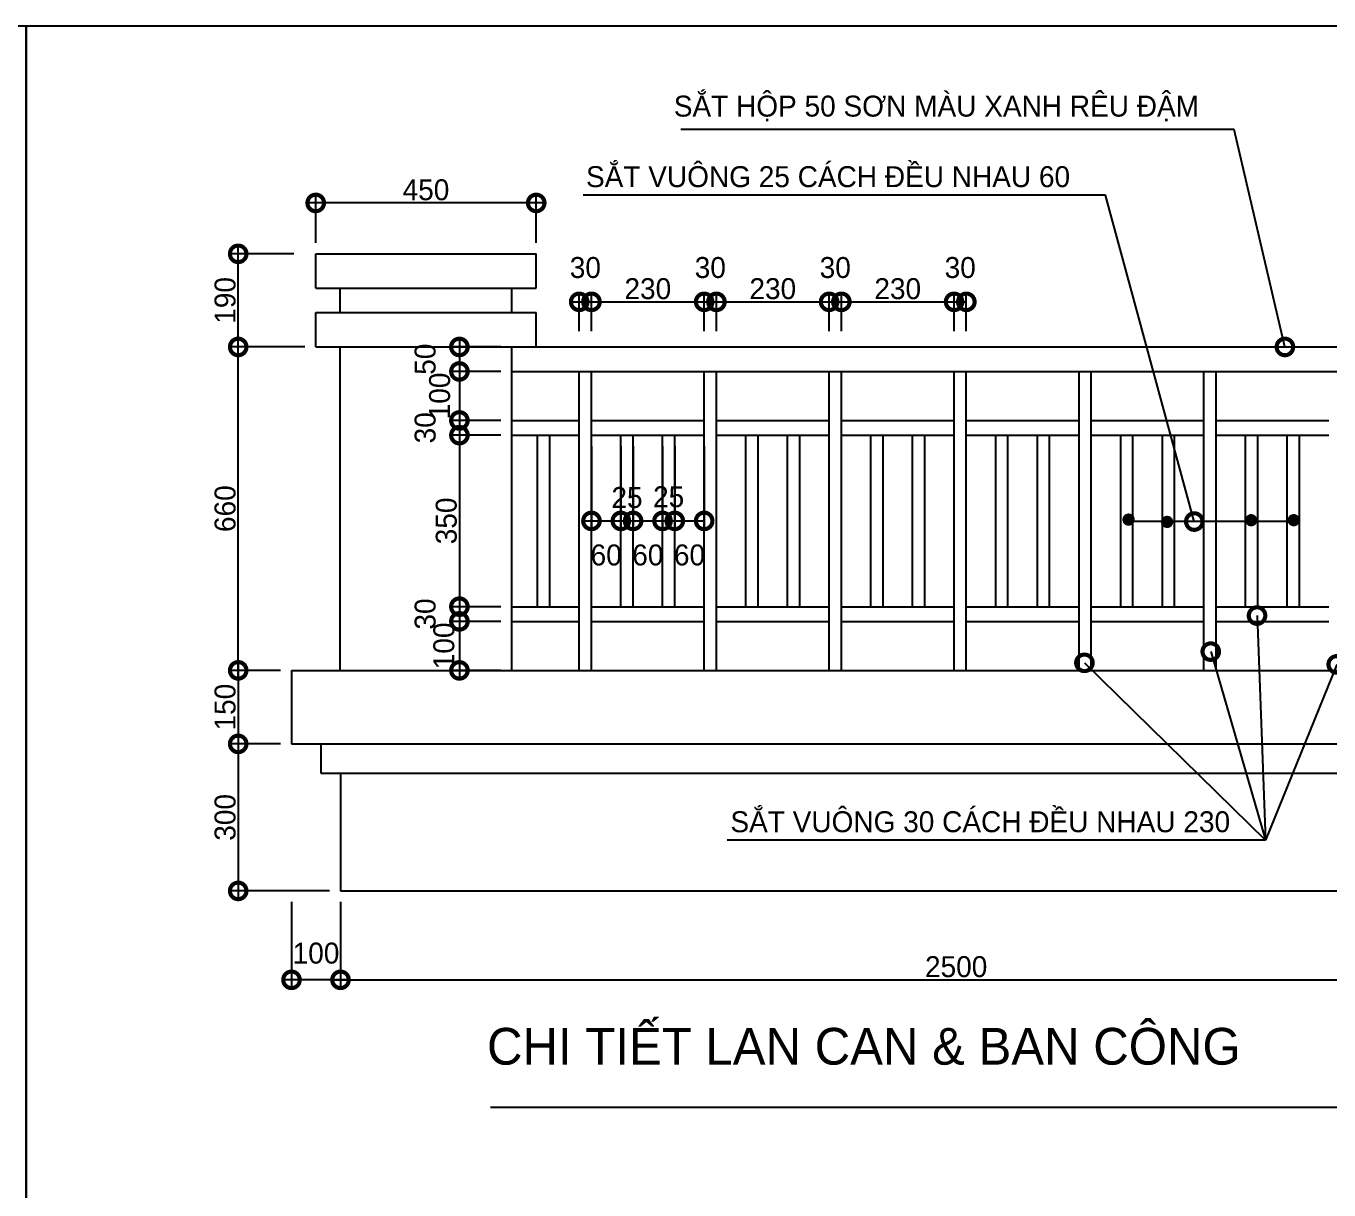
# Model space of a CAD drawing. Extents: x 24136 to 48743, y 31734 to 54932.
# Drawn here: x 40541 to 45859, y 50182 to 54932 of the extents above; entities that cross this region are included whole.
import ezdxf

# ---------------------------------------------------------------- set-up
doc = ezdxf.new("R2010")
doc.units = 0
doc.header["$LTSCALE"] = 600
doc.header["$MEASUREMENT"] = 0
doc.header["$PDMODE"] = 66
doc.layers.get('0').update_dxf_attribs({"linetype": 'CONTINUOUS'})
doc.layers.get('Defpoints').update_dxf_attribs({"linetype": 'CONTINUOUS'})
doc.layers.add('1', color=54, linetype='CONTINUOUS')
doc.styles.add('1', font='VHAVAN.ttf')
doc.styles.add('3', font='VHAVAN.ttf')
doc.dimstyles.new('x-2', dxfattribs={"dimscale": 0.45, "dimtxt": 190, "dimasz": 300, "dimexe": 90, "dimexo": 100, "dimgap": 20, "dimtad": 1, "dimdec": 0, "dimlfac": 0.5, "dimzin": 3, "dimdsep": 46, "dimtxsty": '1', "dimblk1": 'DOTSMALL', "dimblk2": 'DOTSMALL', "dimsah": 1, "dimcen": 1, "dimdle": 90, "dimclrd": 114, "dimclre": 114, "dimclrt": 113, "dimadec": 0, "dimazin": 0, "dimtfac": 0.004167, "dimtdec": 0, "dimtmove": 2, "dimatfit": 3, "dimldrblk": 'DOTSMALL', "dimfxl": 0, "dimtolj": 1, "dimtzin": 0, "dimarcsym": 0})

# ---------------------------------------------------------------- blocks, each defined once
blk = doc.blocks.new('_DotSmall')
at = {"layer": '1', "color": 0, "const_width": 0.5}
blk.add_lwpolyline([(-0.0625, 0, 1), (0.0625, 0, 1)], format="xyb", close=True, dxfattribs=at)
blk = doc.blocks.new('*D140')
at = {"color": 114, "linetype": 'ByBlock'}
for p, q in [((41824.2, 51357.8), (41824.2, 50999.3)), ((46849.8, 51357.8), (46849.8, 50999.3)), ((41783.7, 51039.8), (46890.3, 51039.8))]:
    blk.add_line(p, q, dxfattribs=at)
at = {"layer": 'Defpoints', "color": 0, "linetype": 'ByBlock'}
for p in [(41824.2, 51402.8), (46849.8, 51402.8), (46849.8, 51039.8)]:
    blk.add_point(p, dxfattribs=at)
at = {"color": 114, "linetype": 'ByBlock', "xscale": 135, "yscale": 135, "zscale": 135, "rotation": 180}
blk.add_blockref('_DotSmall', (41824.2, 51039.8), dxfattribs=at)
at = {"color": 114, "linetype": 'ByBlock', "xscale": 135, "yscale": 135, "zscale": 135}
blk.add_blockref('_DotSmall', (46849.8, 51039.8), dxfattribs=at)
at = {"color": 113, "linetype": 'ByBlock', "insert": (44337, 51093), "char_height": 85.5, "attachment_point": 5, "style": '1'}
blk.add_mtext('\\A1;2500', dxfattribs=at)
blk = doc.blocks.new('*D148')
at = {"color": 114, "linetype": 'ByBlock'}
for p, q in [((41624.2, 51357.8), (41624.2, 50999.3)), ((41824.2, 51357.8), (41824.2, 50999.3)), ((41864.7, 51039.8), (41583.7, 51039.8))]:
    blk.add_line(p, q, dxfattribs=at)
at = {"layer": 'Defpoints', "color": 0, "linetype": 'ByBlock'}
for p in [(41624.2, 51402.8), (41824.2, 51402.8), (41624.2, 51039.8)]:
    blk.add_point(p, dxfattribs=at)
at = {"color": 114, "linetype": 'ByBlock', "xscale": 135, "yscale": 135, "zscale": 135, "rotation": 180}
blk.add_blockref('_DotSmall', (41624.2, 51039.8), dxfattribs=at)
at = {"color": 114, "linetype": 'ByBlock', "xscale": 135, "yscale": 135, "zscale": 135}
blk.add_blockref('_DotSmall', (41824.2, 51039.8), dxfattribs=at)
at = {"color": 113, "linetype": 'ByBlock', "insert": (41724.2, 51148.3), "char_height": 85.5, "attachment_point": 5, "style": '1'}
blk.add_mtext('\\A1;100', dxfattribs=at)
blk = doc.blocks.new('*D152')
at = {"color": 114, "linetype": 'ByBlock'}
for p, q in [((42309.5, 53663.3), (42309.5, 53522.8)), ((42478, 53622.8), (42269, 53622.8)), ((42478, 53522.8), (42269, 53522.8))]:
    blk.add_line(p, q, dxfattribs=at)
at = {"layer": 'Defpoints', "color": 0, "linetype": 'ByBlock'}
for p in [(42523, 53622.8), (42309.5, 53522.8), (42523, 53522.8)]:
    blk.add_point(p, dxfattribs=at)
at = {"color": 114, "linetype": 'ByBlock', "xscale": 135, "yscale": 135, "zscale": 135}
for p, rotation in [((42309.5, 53622.8), 90), ((42309.5, 53522.8), 270)]:
    blk.add_blockref('_DotSmall', p, dxfattribs=dict(at, rotation=rotation))
at = {"color": 113, "linetype": 'ByBlock', "insert": (42170, 53572.8), "char_height": 85.5, "attachment_point": 5, "rotation": 90, "style": '1'}
blk.add_mtext('\\A1;50', dxfattribs=at)
blk = doc.blocks.new('*D153')
at = {"color": 114, "linetype": 'ByBlock'}
for p, q in [((42309.5, 53563.3), (42309.5, 53282.3)), ((42478, 53322.8), (42269, 53322.8))]:
    blk.add_line(p, q, dxfattribs=at)
at = {"layer": 'Defpoints', "color": 0, "linetype": 'ByBlock'}
for p in [(42523, 53522.8), (42309.5, 53322.8), (42523, 53322.8)]:
    blk.add_point(p, dxfattribs=at)
at = {"color": 114, "linetype": 'ByBlock', "xscale": 135, "yscale": 135, "zscale": 135}
for p, rotation in [((42309.5, 53522.8), 90), ((42309.5, 53322.8), 270)]:
    blk.add_blockref('_DotSmall', p, dxfattribs=dict(at, rotation=rotation))
at = {"color": 113, "linetype": 'ByBlock', "insert": (42229.1, 53422.8), "char_height": 85.5, "attachment_point": 5, "rotation": 90, "style": '1'}
blk.add_mtext('\\A1;100', dxfattribs=at)
blk = doc.blocks.new('*D154')
at = {"color": 114, "linetype": 'ByBlock'}
for p, q in [((42309.5, 53363.3), (42309.5, 53262.8)), ((42478, 53262.8), (42269, 53262.8))]:
    blk.add_line(p, q, dxfattribs=at)
at = {"layer": 'Defpoints', "color": 0, "linetype": 'ByBlock'}
for p in [(42523, 53322.8), (42309.5, 53262.8), (42523, 53262.8)]:
    blk.add_point(p, dxfattribs=at)
at = {"color": 114, "linetype": 'ByBlock', "xscale": 135, "yscale": 135, "zscale": 135}
for p, rotation in [((42309.5, 53322.8), 90), ((42309.5, 53262.8), 270)]:
    blk.add_blockref('_DotSmall', p, dxfattribs=dict(at, rotation=rotation))
at = {"color": 113, "linetype": 'ByBlock', "insert": (42170, 53292.8), "char_height": 85.5, "attachment_point": 5, "rotation": 90, "style": '1'}
blk.add_mtext('\\A1;30', dxfattribs=at)
blk = doc.blocks.new('*D155')
at = {"color": 114, "linetype": 'ByBlock'}
for p, q in [((42309.5, 53303.3), (42309.5, 52522.3)), ((42478, 52562.8), (42269, 52562.8))]:
    blk.add_line(p, q, dxfattribs=at)
at = {"layer": 'Defpoints', "color": 0, "linetype": 'ByBlock'}
for p in [(42523, 53262.8), (42309.5, 52562.8), (42523, 52562.8)]:
    blk.add_point(p, dxfattribs=at)
at = {"color": 114, "linetype": 'ByBlock', "xscale": 135, "yscale": 135, "zscale": 135}
for p, rotation in [((42309.5, 53262.8), 90), ((42309.5, 52562.8), 270)]:
    blk.add_blockref('_DotSmall', p, dxfattribs=dict(at, rotation=rotation))
at = {"color": 113, "linetype": 'ByBlock', "insert": (42256.3, 52912.8), "char_height": 85.5, "attachment_point": 5, "rotation": 90, "style": '1'}
blk.add_mtext('\\A1;350', dxfattribs=at)
blk = doc.blocks.new('*D156')
at = {"color": 114, "linetype": 'ByBlock'}
for p, q in [((42309.5, 52603.3), (42309.5, 52502.8)), ((42478, 52502.8), (42269, 52502.8))]:
    blk.add_line(p, q, dxfattribs=at)
at = {"layer": 'Defpoints', "color": 0, "linetype": 'ByBlock'}
for p in [(42523, 52562.8), (42309.5, 52502.8), (42523, 52502.8)]:
    blk.add_point(p, dxfattribs=at)
at = {"color": 114, "linetype": 'ByBlock', "xscale": 135, "yscale": 135, "zscale": 135}
for p, rotation in [((42309.5, 52562.8), 90), ((42309.5, 52502.8), 270)]:
    blk.add_blockref('_DotSmall', p, dxfattribs=dict(at, rotation=rotation))
at = {"color": 113, "linetype": 'ByBlock', "insert": (42170, 52532.8), "char_height": 85.5, "attachment_point": 5, "rotation": 90, "style": '1'}
blk.add_mtext('\\A1;30', dxfattribs=at)
blk = doc.blocks.new('*D157')
at = {"color": 114, "linetype": 'ByBlock'}
for p, q in [((42309.5, 52543.3), (42309.5, 52262.3)), ((42478, 52302.8), (42269, 52302.8))]:
    blk.add_line(p, q, dxfattribs=at)
at = {"layer": 'Defpoints', "color": 0, "linetype": 'ByBlock'}
for p in [(42523, 52502.8), (42309.5, 52302.8), (42523, 52302.8)]:
    blk.add_point(p, dxfattribs=at)
at = {"color": 114, "linetype": 'ByBlock', "xscale": 135, "yscale": 135, "zscale": 135}
for p, rotation in [((42309.5, 52502.8), 90), ((42309.5, 52302.8), 270)]:
    blk.add_blockref('_DotSmall', p, dxfattribs=dict(at, rotation=rotation))
at = {"color": 113, "linetype": 'ByBlock', "insert": (42246.4, 52402.8), "char_height": 85.5, "attachment_point": 5, "rotation": 90, "style": '1'}
blk.add_mtext('\\A1;100', dxfattribs=at)
blk = doc.blocks.new('*D158')
at = {"color": 114, "linetype": 'ByBlock'}
for p, q in [((42798.5, 53687), (42798.5, 53847.4)), ((42848.5, 53687), (42848.5, 53847.4)), ((42758, 53806.9), (42848.5, 53806.9))]:
    blk.add_line(p, q, dxfattribs=at)
at = {"layer": 'Defpoints', "color": 0, "linetype": 'ByBlock'}
for p in [(42848.5, 53806.9), (42798.5, 53642), (42848.5, 53642)]:
    blk.add_point(p, dxfattribs=at)
at = {"color": 114, "linetype": 'ByBlock', "xscale": 135, "yscale": 135, "zscale": 135, "rotation": 180}
blk.add_blockref('_DotSmall', (42798.5, 53806.9), dxfattribs=at)
at = {"color": 114, "linetype": 'ByBlock', "xscale": 135, "yscale": 135, "zscale": 135}
blk.add_blockref('_DotSmall', (42848.5, 53806.9), dxfattribs=at)
at = {"color": 113, "linetype": 'ByBlock', "insert": (42823.5, 53946.4), "char_height": 85.5, "attachment_point": 5, "style": '1'}
blk.add_mtext('\\A1;30', dxfattribs=at)
blk = doc.blocks.new('*D159')
at = {"color": 114, "linetype": 'ByBlock'}
for p, q in [((43308.5, 53687), (43308.5, 53847.4)), ((42808, 53806.9), (43349, 53806.9))]:
    blk.add_line(p, q, dxfattribs=at)
at = {"layer": 'Defpoints', "color": 0, "linetype": 'ByBlock'}
for p in [(43308.5, 53806.9), (42848.5, 53642), (43308.5, 53642)]:
    blk.add_point(p, dxfattribs=at)
at = {"color": 114, "linetype": 'ByBlock', "xscale": 135, "yscale": 135, "zscale": 135, "rotation": 180}
blk.add_blockref('_DotSmall', (42848.5, 53806.9), dxfattribs=at)
at = {"color": 114, "linetype": 'ByBlock', "xscale": 135, "yscale": 135, "zscale": 135}
blk.add_blockref('_DotSmall', (43308.5, 53806.9), dxfattribs=at)
at = {"color": 113, "linetype": 'ByBlock', "insert": (43078.5, 53860.1), "char_height": 85.5, "attachment_point": 5, "style": '1'}
blk.add_mtext('\\A1;230', dxfattribs=at)
blk = doc.blocks.new('*D160')
at = {"color": 114, "linetype": 'ByBlock'}
for p, q in [((43818.5, 53687), (43818.5, 53847.4)), ((43318, 53806.9), (43859, 53806.9))]:
    blk.add_line(p, q, dxfattribs=at)
at = {"layer": 'Defpoints', "color": 0, "linetype": 'ByBlock'}
for p in [(43818.5, 53806.9), (43358.5, 53642), (43818.5, 53642)]:
    blk.add_point(p, dxfattribs=at)
at = {"color": 114, "linetype": 'ByBlock', "xscale": 135, "yscale": 135, "zscale": 135, "rotation": 180}
blk.add_blockref('_DotSmall', (43358.5, 53806.9), dxfattribs=at)
at = {"color": 114, "linetype": 'ByBlock', "xscale": 135, "yscale": 135, "zscale": 135}
blk.add_blockref('_DotSmall', (43818.5, 53806.9), dxfattribs=at)
at = {"color": 113, "linetype": 'ByBlock', "insert": (43588.5, 53860.1), "char_height": 85.5, "attachment_point": 5, "style": '1'}
blk.add_mtext('\\A1;230', dxfattribs=at)
blk = doc.blocks.new('*D161')
at = {"color": 114, "linetype": 'ByBlock'}
for p, q in [((44328.5, 53687), (44328.5, 53847.4)), ((43828, 53806.9), (44369, 53806.9))]:
    blk.add_line(p, q, dxfattribs=at)
at = {"layer": 'Defpoints', "color": 0, "linetype": 'ByBlock'}
for p in [(44328.5, 53806.9), (43868.5, 53642), (44328.5, 53642)]:
    blk.add_point(p, dxfattribs=at)
at = {"color": 114, "linetype": 'ByBlock', "xscale": 135, "yscale": 135, "zscale": 135, "rotation": 180}
blk.add_blockref('_DotSmall', (43868.5, 53806.9), dxfattribs=at)
at = {"color": 114, "linetype": 'ByBlock', "xscale": 135, "yscale": 135, "zscale": 135}
blk.add_blockref('_DotSmall', (44328.5, 53806.9), dxfattribs=at)
at = {"color": 113, "linetype": 'ByBlock', "insert": (44098.5, 53860.1), "char_height": 85.5, "attachment_point": 5, "style": '1'}
blk.add_mtext('\\A1;230', dxfattribs=at)
blk = doc.blocks.new('*D162')
at = {"color": 114, "linetype": 'ByBlock'}
for p, q in [((42848.5, 53217.8), (42848.5, 52872.3)), ((42968.5, 53217.8), (42968.5, 52872.3)), ((42808, 52912.8), (42968.5, 52912.8))]:
    blk.add_line(p, q, dxfattribs=at)
at = {"layer": 'Defpoints', "color": 0, "linetype": 'ByBlock'}
for p in [(42848.5, 53262.8), (42968.5, 53262.8), (42968.5, 52912.8)]:
    blk.add_point(p, dxfattribs=at)
at = {"color": 114, "linetype": 'ByBlock', "xscale": 135, "yscale": 135, "zscale": 135, "rotation": 180}
blk.add_blockref('_DotSmall', (42848.5, 52912.8), dxfattribs=at)
at = {"color": 114, "linetype": 'ByBlock', "xscale": 135, "yscale": 135, "zscale": 135}
blk.add_blockref('_DotSmall', (42968.5, 52912.8), dxfattribs=at)
at = {"color": 113, "linetype": 'ByBlock', "insert": (42908.5, 52773.3), "char_height": 85.5, "attachment_point": 5, "style": '1'}
blk.add_mtext('\\A1;60', dxfattribs=at)
blk = doc.blocks.new('*D163')
at = {"color": 114, "linetype": 'ByBlock'}
for p, q in [((43018.5, 53217.8), (43018.5, 52872.3)), ((42928, 52912.8), (43059, 52912.8))]:
    blk.add_line(p, q, dxfattribs=at)
at = {"layer": 'Defpoints', "color": 0, "linetype": 'ByBlock'}
for p in [(42968.5, 53262.8), (43018.5, 53262.8), (43018.5, 52912.8)]:
    blk.add_point(p, dxfattribs=at)
at = {"color": 114, "linetype": 'ByBlock', "xscale": 135, "yscale": 135, "zscale": 135, "rotation": 180}
blk.add_blockref('_DotSmall', (42968.5, 52912.8), dxfattribs=at)
at = {"color": 114, "linetype": 'ByBlock', "xscale": 135, "yscale": 135, "zscale": 135}
blk.add_blockref('_DotSmall', (43018.5, 52912.8), dxfattribs=at)
at = {"color": 113, "linetype": 'ByBlock', "insert": (42993.5, 53007.6), "char_height": 85.5, "attachment_point": 5, "style": '1'}
blk.add_mtext('\\A1;25', dxfattribs=at)
blk = doc.blocks.new('*D164')
at = {"color": 114, "linetype": 'ByBlock'}
for p, q in [((43138.5, 53217.8), (43138.5, 52872.3)), ((42978, 52912.8), (43138.5, 52912.8))]:
    blk.add_line(p, q, dxfattribs=at)
at = {"layer": 'Defpoints', "color": 0, "linetype": 'ByBlock'}
for p in [(43018.5, 53262.8), (43138.5, 53262.8), (43138.5, 52912.8)]:
    blk.add_point(p, dxfattribs=at)
at = {"color": 114, "linetype": 'ByBlock', "xscale": 135, "yscale": 135, "zscale": 135, "rotation": 180}
blk.add_blockref('_DotSmall', (43018.5, 52912.8), dxfattribs=at)
at = {"color": 114, "linetype": 'ByBlock', "xscale": 135, "yscale": 135, "zscale": 135}
blk.add_blockref('_DotSmall', (43138.5, 52912.8), dxfattribs=at)
at = {"color": 113, "linetype": 'ByBlock', "insert": (43078.5, 52773.3), "char_height": 85.5, "attachment_point": 5, "style": '1'}
blk.add_mtext('\\A1;60', dxfattribs=at)
blk = doc.blocks.new('*D165')
at = {"color": 114, "linetype": 'ByBlock'}
for p, q in [((43188.5, 53217.8), (43188.5, 52872.3)), ((43098, 52912.8), (43229, 52912.8))]:
    blk.add_line(p, q, dxfattribs=at)
at = {"layer": 'Defpoints', "color": 0, "linetype": 'ByBlock'}
for p in [(43138.5, 53262.8), (43188.5, 53262.8), (43188.5, 52912.8)]:
    blk.add_point(p, dxfattribs=at)
at = {"color": 114, "linetype": 'ByBlock', "xscale": 135, "yscale": 135, "zscale": 135, "rotation": 180}
blk.add_blockref('_DotSmall', (43138.5, 52912.8), dxfattribs=at)
at = {"color": 114, "linetype": 'ByBlock', "xscale": 135, "yscale": 135, "zscale": 135}
blk.add_blockref('_DotSmall', (43188.5, 52912.8), dxfattribs=at)
at = {"color": 113, "linetype": 'ByBlock', "insert": (43163.5, 53010.9), "char_height": 85.5, "attachment_point": 5, "style": '1'}
blk.add_mtext('\\A1;25', dxfattribs=at)
blk = doc.blocks.new('*D166')
at = {"color": 114, "linetype": 'ByBlock'}
for p, q in [((43308.5, 53217.8), (43308.5, 52872.3)), ((43148, 52912.8), (43308.5, 52912.8))]:
    blk.add_line(p, q, dxfattribs=at)
at = {"layer": 'Defpoints', "color": 0, "linetype": 'ByBlock'}
for p in [(43188.5, 53262.8), (43308.5, 53262.8), (43308.5, 52912.8)]:
    blk.add_point(p, dxfattribs=at)
at = {"color": 114, "linetype": 'ByBlock', "xscale": 135, "yscale": 135, "zscale": 135, "rotation": 180}
blk.add_blockref('_DotSmall', (43188.5, 52912.8), dxfattribs=at)
at = {"color": 114, "linetype": 'ByBlock', "xscale": 135, "yscale": 135, "zscale": 135}
blk.add_blockref('_DotSmall', (43308.5, 52912.8), dxfattribs=at)
at = {"color": 113, "linetype": 'ByBlock', "insert": (43248.5, 52773.3), "char_height": 85.5, "attachment_point": 5, "style": '1'}
blk.add_mtext('\\A1;60', dxfattribs=at)
blk = doc.blocks.new('*D167')
at = {"color": 114, "linetype": 'ByBlock'}
for p, q in [((43308.5, 53687), (43308.5, 53847.4)), ((43358.5, 53687), (43358.5, 53847.4)), ((43268, 53806.9), (43358.5, 53806.9))]:
    blk.add_line(p, q, dxfattribs=at)
at = {"layer": 'Defpoints', "color": 0, "linetype": 'ByBlock'}
for p in [(43358.5, 53806.9), (43308.5, 53642), (43358.5, 53642)]:
    blk.add_point(p, dxfattribs=at)
at = {"color": 114, "linetype": 'ByBlock', "xscale": 135, "yscale": 135, "zscale": 135, "rotation": 180}
blk.add_blockref('_DotSmall', (43308.5, 53806.9), dxfattribs=at)
at = {"color": 114, "linetype": 'ByBlock', "xscale": 135, "yscale": 135, "zscale": 135}
blk.add_blockref('_DotSmall', (43358.5, 53806.9), dxfattribs=at)
at = {"color": 113, "linetype": 'ByBlock', "insert": (43333.5, 53946.4), "char_height": 85.5, "attachment_point": 5, "style": '1'}
blk.add_mtext('\\A1;30', dxfattribs=at)
blk = doc.blocks.new('*D168')
at = {"color": 114, "linetype": 'ByBlock'}
for p, q in [((43818.5, 53687), (43818.5, 53847.4)), ((43868.5, 53687), (43868.5, 53847.4)), ((43778, 53806.9), (43868.5, 53806.9))]:
    blk.add_line(p, q, dxfattribs=at)
at = {"layer": 'Defpoints', "color": 0, "linetype": 'ByBlock'}
for p in [(43868.5, 53806.9), (43818.5, 53642), (43868.5, 53642)]:
    blk.add_point(p, dxfattribs=at)
at = {"color": 114, "linetype": 'ByBlock', "xscale": 135, "yscale": 135, "zscale": 135, "rotation": 180}
blk.add_blockref('_DotSmall', (43818.5, 53806.9), dxfattribs=at)
at = {"color": 114, "linetype": 'ByBlock', "xscale": 135, "yscale": 135, "zscale": 135}
blk.add_blockref('_DotSmall', (43868.5, 53806.9), dxfattribs=at)
at = {"color": 113, "linetype": 'ByBlock', "insert": (43843.5, 53946.4), "char_height": 85.5, "attachment_point": 5, "style": '1'}
blk.add_mtext('\\A1;30', dxfattribs=at)
blk = doc.blocks.new('*D169')
at = {"color": 114, "linetype": 'ByBlock'}
for p, q in [((44328.5, 53687), (44328.5, 53847.4)), ((44378.5, 53687), (44378.5, 53847.4)), ((44288, 53806.9), (44378.5, 53806.9))]:
    blk.add_line(p, q, dxfattribs=at)
at = {"layer": 'Defpoints', "color": 0, "linetype": 'ByBlock'}
for p in [(44378.5, 53806.9), (44328.5, 53642), (44378.5, 53642)]:
    blk.add_point(p, dxfattribs=at)
at = {"color": 114, "linetype": 'ByBlock', "xscale": 135, "yscale": 135, "zscale": 135, "rotation": 180}
blk.add_blockref('_DotSmall', (44328.5, 53806.9), dxfattribs=at)
at = {"color": 114, "linetype": 'ByBlock', "xscale": 135, "yscale": 135, "zscale": 135}
blk.add_blockref('_DotSmall', (44378.5, 53806.9), dxfattribs=at)
at = {"color": 113, "linetype": 'ByBlock', "insert": (44353.5, 53946.4), "char_height": 85.5, "attachment_point": 5, "style": '1'}
blk.add_mtext('\\A1;30', dxfattribs=at)
blk = doc.blocks.new('*D170')
at = {"color": 114, "linetype": 'ByBlock'}
for p, q in [((41406.6, 52262.3), (41406.6, 53663.3)), ((41678, 53622.8), (41366.1, 53622.8)), ((41579.2, 52302.8), (41366.1, 52302.8))]:
    blk.add_line(p, q, dxfattribs=at)
at = {"layer": 'Defpoints', "color": 0, "linetype": 'ByBlock'}
for p in [(41406.6, 53622.8), (41723, 53622.8), (41624.2, 52302.8)]:
    blk.add_point(p, dxfattribs=at)
at = {"color": 114, "linetype": 'ByBlock', "xscale": 135, "yscale": 135, "zscale": 135}
for p, rotation in [((41406.6, 53622.8), 90), ((41406.6, 52302.8), 270)]:
    blk.add_blockref('_DotSmall', p, dxfattribs=dict(at, rotation=rotation))
at = {"color": 113, "linetype": 'ByBlock', "insert": (41353.4, 52962.8), "char_height": 85.5, "attachment_point": 5, "rotation": 90, "style": '1'}
blk.add_mtext('\\A1;660', dxfattribs=at)
blk = doc.blocks.new('*D171')
at = {"color": 114, "linetype": 'ByBlock'}
for p, q in [((41406.6, 53582.3), (41406.6, 54043.3)), ((41633, 54002.8), (41366.1, 54002.8)), ((41633, 53622.8), (41366.1, 53622.8))]:
    blk.add_line(p, q, dxfattribs=at)
at = {"layer": 'Defpoints', "color": 0, "linetype": 'ByBlock'}
for p in [(41406.6, 54002.8), (41678, 54002.8), (41678, 53622.8)]:
    blk.add_point(p, dxfattribs=at)
at = {"color": 114, "linetype": 'ByBlock', "xscale": 135, "yscale": 135, "zscale": 135}
for p, rotation in [((41406.6, 54002.8), 90), ((41406.6, 53622.8), 270)]:
    blk.add_blockref('_DotSmall', p, dxfattribs=dict(at, rotation=rotation))
at = {"color": 113, "linetype": 'ByBlock', "insert": (41353.4, 53812.8), "char_height": 85.5, "attachment_point": 5, "rotation": 90, "style": '1'}
blk.add_mtext('\\A1;190', dxfattribs=at)
blk = doc.blocks.new('*D172')
at = {"color": 114, "linetype": 'ByBlock'}
for p, q in [((41406.6, 52343.3), (41406.6, 51962.3)), ((41579.2, 52302.8), (41366.1, 52302.8)), ((41579.2, 52002.8), (41366.1, 52002.8))]:
    blk.add_line(p, q, dxfattribs=at)
at = {"layer": 'Defpoints', "color": 0, "linetype": 'ByBlock'}
for p in [(41624.2, 52302.8), (41406.6, 52002.8), (41624.2, 52002.8)]:
    blk.add_point(p, dxfattribs=at)
at = {"color": 114, "linetype": 'ByBlock', "xscale": 135, "yscale": 135, "zscale": 135}
for p, rotation in [((41406.6, 52302.8), 90), ((41406.6, 52002.8), 270)]:
    blk.add_blockref('_DotSmall', p, dxfattribs=dict(at, rotation=rotation))
at = {"color": 113, "linetype": 'ByBlock', "insert": (41353.4, 52152.8), "char_height": 85.5, "attachment_point": 5, "rotation": 90, "style": '1'}
blk.add_mtext('\\A1;150', dxfattribs=at)
blk = doc.blocks.new('*D173')
at = {"color": 114, "linetype": 'ByBlock'}
for p, q in [((41406.6, 52043.3), (41406.6, 51362.3)), ((41579.2, 52002.8), (41366.1, 52002.8)), ((41779.2, 51402.8), (41366.1, 51402.8))]:
    blk.add_line(p, q, dxfattribs=at)
at = {"layer": 'Defpoints', "color": 0, "linetype": 'ByBlock'}
for p in [(41624.2, 52002.8), (41406.6, 51402.8), (41824.2, 51402.8)]:
    blk.add_point(p, dxfattribs=at)
at = {"color": 114, "linetype": 'ByBlock', "xscale": 135, "yscale": 135, "zscale": 135}
for p, rotation in [((41406.6, 52002.8), 90), ((41406.6, 51402.8), 270)]:
    blk.add_blockref('_DotSmall', p, dxfattribs=dict(at, rotation=rotation))
at = {"color": 113, "linetype": 'ByBlock', "insert": (41353.4, 51702.8), "char_height": 85.5, "attachment_point": 5, "rotation": 90, "style": '1'}
blk.add_mtext('\\A1;300', dxfattribs=at)
blk = doc.blocks.new('*D174')
at = {"color": 114, "linetype": 'ByBlock'}
for p, q in [((41723, 54047.8), (41723, 54251.1)), ((42623, 54047.8), (42623, 54251.1)), ((42663.5, 54210.6), (41682.5, 54210.6))]:
    blk.add_line(p, q, dxfattribs=at)
at = {"layer": 'Defpoints', "color": 0, "linetype": 'ByBlock'}
for p in [(41723, 54210.6), (41723, 54002.8), (42623, 54002.8)]:
    blk.add_point(p, dxfattribs=at)
at = {"color": 114, "linetype": 'ByBlock', "xscale": 135, "yscale": 135, "zscale": 135, "rotation": 180}
blk.add_blockref('_DotSmall', (41723, 54210.6), dxfattribs=at)
at = {"color": 114, "linetype": 'ByBlock', "xscale": 135, "yscale": 135, "zscale": 135}
blk.add_blockref('_DotSmall', (42623, 54210.6), dxfattribs=at)
at = {"color": 113, "linetype": 'ByBlock', "insert": (42173, 54263.8), "char_height": 85.5, "attachment_point": 5, "style": '1'}
blk.add_mtext('\\A1;450', dxfattribs=at)

msp = doc.modelspace()

# ---------------------------------------------------------------- linework, layer by layer
at = {"color": 9}
msp.add_line((45721, 52910.1), (45037.8, 52910.1), dxfattribs=at)
at = {"color": 2}
msp.add_line((42436.7, 50520.1), (45993.2, 50520.1), dxfattribs=at)
for points in [[(32338.5, 54932.5), (32338.5, 43333.4), (40540.7, 43333.4), (40540.7, 54932.5)], [(40540.7, 54932.5), (40540.7, 43333.4), (48742.9, 43333.4), (48742.9, 54932.5)]]:
    msp.add_lwpolyline(points, close=True)
at = {"const_width": 24.8}
for points in [[(45028, 52918.1, 1), (45053.3, 52918.1, 1)], [(45185.5, 52908.7, 1), (45210.7, 52908.7, 1)], [(45528.5, 52915.7, 1), (45553.7, 52915.7, 1)], [(45702.3, 52915.7, 1), (45727.6, 52915.7, 1)]]:
    msp.add_lwpolyline(points, format="xyb", close=True, dxfattribs=at)
at = {"layer": '1', "color": 9}
for p, q in [((41723, 54002.8), (42623, 54002.8)), ((41723, 53862.8), (41723, 54002.8)), ((42623, 53862.8), (42623, 54002.8)), ((41823, 53762.8), (41823, 53862.8)), ((42523, 53762.8), (42523, 53862.8)), ((41723, 53622.8), (41723, 53762.8)), ((42623, 53622.8), (42623, 53762.8)), ((41823, 52302.8), (41823, 53622.8)), ((42523, 53622.8), (46050.9, 53622.8)), ((42523, 52302.8), (42523, 53622.8)), ((41624.2, 52302.8), (41624.2, 52002.8)), ((41624.2, 52302.8), (47049.8, 52302.8)), ((41744.2, 52002.8), (41744.2, 51882.8)), ((41824.2, 51882.8), (41824.2, 51402.8)), ((41824.2, 51402.8), (46849.8, 51402.8))]:
    msp.add_line(p, q, dxfattribs=at)
at = {"layer": '1'}
for p, q in [((41723, 53862.8), (42623, 53862.8)), ((41723, 53762.8), (42623, 53762.8)), ((41723, 53622.8), (42623, 53622.8)), ((42523, 53522.8), (46150.9, 53522.8)), ((41624.2, 52002.8), (47049.8, 52002.8)), ((41744.2, 51882.8), (46929.8, 51882.8))]:
    msp.add_line(p, q, dxfattribs=at)
at = {"layer": '1', "color": 74}
for p, q in [((42798.5, 52302.8), (42798.5, 53522.8)), ((42848.5, 52302.8), (42848.5, 53522.8)), ((43308.5, 52302.8), (43308.5, 53522.8)), ((43358.5, 52302.8), (43358.5, 53522.8)), ((43818.5, 52302.8), (43818.5, 53522.8)), ((43868.5, 52302.8), (43868.5, 53522.8)), ((44328.5, 52302.8), (44328.5, 53522.8)), ((44378.5, 52302.8), (44378.5, 53522.8)), ((44838.5, 52302.8), (44838.5, 53522.8)), ((44888.5, 52302.8), (44888.5, 53522.8)), ((45348.5, 52302.8), (45348.5, 53522.8)), ((45398.5, 52302.8), (45398.5, 53522.8)), ((42523, 53322.8), (42798.5, 53322.8)), ((42848.5, 53322.8), (43308.5, 53322.8)), ((43358.5, 53322.8), (43818.5, 53322.8)), ((43868.5, 53322.8), (44328.5, 53322.8)), ((44378.5, 53322.8), (44838.5, 53322.8)), ((44888.5, 53322.8), (45348.5, 53322.8)), ((45398.5, 53322.8), (45858.5, 53322.8)), ((42523, 53262.8), (42798.5, 53262.8)), ((42628.5, 52562.8), (42628.5, 53262.8)), ((42678.5, 52562.8), (42678.5, 53262.8)), ((42848.5, 53262.8), (43308.5, 53262.8)), ((42968.5, 52562.8), (42968.5, 53262.8)), ((43018.5, 52562.8), (43018.5, 53262.8)), ((43138.5, 52562.8), (43138.5, 53262.8)), ((43188.5, 52562.8), (43188.5, 53262.8)), ((43358.5, 53262.8), (43818.5, 53262.8)), ((43478.5, 52562.8), (43478.5, 53262.8)), ((43528.5, 52562.8), (43528.5, 53262.8)), ((43648.5, 52562.8), (43648.5, 53262.8)), ((43698.5, 52562.8), (43698.5, 53262.8)), ((43868.5, 53262.8), (44328.5, 53262.8)), ((43988.5, 52562.8), (43988.5, 53262.8)), ((44038.5, 52562.8), (44038.5, 53262.8)), ((44158.5, 52562.8), (44158.5, 53262.8)), ((44208.5, 52562.8), (44208.5, 53262.8)), ((44378.5, 53262.8), (44838.5, 53262.8)), ((44498.5, 52562.8), (44498.5, 53262.8)), ((44548.5, 52562.8), (44548.5, 53262.8)), ((44668.5, 52562.8), (44668.5, 53262.8)), ((44718.5, 52562.8), (44718.5, 53262.8)), ((44888.5, 53262.8), (45348.5, 53262.8)), ((45008.5, 52562.8), (45008.5, 53262.8)), ((45058.5, 52562.8), (45058.5, 53262.8)), ((45178.5, 52562.8), (45178.5, 53262.8)), ((45228.5, 52562.8), (45228.5, 53262.8)), ((45398.5, 53262.8), (45858.5, 53262.8)), ((45518.5, 52562.8), (45518.5, 53262.8)), ((45568.5, 52562.8), (45568.5, 53262.8)), ((45688.5, 52562.8), (45688.5, 53262.8)), ((45738.5, 52562.8), (45738.5, 53262.8)), ((42523, 52562.8), (42798.5, 52562.8)), ((42848.5, 52562.8), (43308.5, 52562.8)), ((43358.5, 52562.8), (43818.5, 52562.8)), ((43868.5, 52562.8), (44328.5, 52562.8)), ((44378.5, 52562.8), (44838.5, 52562.8)), ((44888.5, 52562.8), (45348.5, 52562.8)), ((45398.5, 52562.8), (45858.5, 52562.8)), ((42523, 52502.8), (42798.5, 52502.8)), ((42848.5, 52502.8), (43308.5, 52502.8)), ((43358.5, 52502.8), (43818.5, 52502.8)), ((43868.5, 52502.8), (44328.5, 52502.8)), ((44378.5, 52502.8), (44838.5, 52502.8)), ((44888.5, 52502.8), (45348.5, 52502.8)), ((45398.5, 52502.8), (45858.5, 52502.8))]:
    msp.add_line(p, q, dxfattribs=at)

# ---------------------------------------------------------------- texts
at = {"color": 113, "char_height": 85.5, "attachment_point": 6, "style": '1'}
for s, insert in [('\\A1;S¾T HéP 50 S¥N MµU XANH R£U §ËM', (45328.2, 54596.3)), ('S¾T VU¤NG 25 C¸CH §ÒU NHAU 60', (44802, 54317.2)), ('\\A1;S¾T VU¤NG 30 C¸CH §ÒU NHAU 230', (45455.1, 51684.4))]:
    msp.add_mtext(s, dxfattribs=dict(at, insert=insert))
at = {"layer": '1', "color": 2, "insert": (42422.2, 50843.6), "char_height": 150, "width": 4524, "attachment_point": 1, "style": '3'}
msp.add_mtext('\\f.VnBlackH|b0|i0|c0|p34;chi tiÕt LAN CAN & BAN C¤NG', dxfattribs=at)

# ---------------------------------------------------------------- dimensions: what is measured, and where the dimension line sits
for base, p1, p2, picture, middle in [((41723, 54210.6), (42623, 54002.8), (41723, 54002.8), '*D174', (42173, 54263.8)), ((42968.5, 52912.8), (42848.5, 53262.8), (42968.5, 53262.8), '*D162', (42908.5, 52773.3))]:
    dim = msp.add_linear_dim(base=base, p1=p1, p2=p2, dimstyle='x-2')
    dim.commit()
    dim.dimension.update_dxf_attribs({"geometry": picture, "text_midpoint": middle})
for base, p1, p2, picture, middle in [((41406.6, 54002.8), (41678, 53622.8), (41678, 54002.8), '*D171', (41353.4, 53812.8)), ((41406.6, 53622.8), (41624.2, 52302.8), (41723, 53622.8), '*D170', (41353.4, 52962.8)), ((42309.5, 53522.8), (42523, 53622.8), (42523, 53522.8), '*D152', (42170, 53572.8)), ((41406.6, 52002.8), (41624.2, 52302.8), (41624.2, 52002.8), '*D172', (41353.4, 52152.8)), ((41406.6, 51402.8), (41624.2, 52002.8), (41824.2, 51402.8), '*D173', (41353.4, 51702.8))]:
    dim = msp.add_linear_dim(base=base, p1=p1, p2=p2, angle=90, dimstyle='x-2')
    dim.commit()
    dim.dimension.update_dxf_attribs({"geometry": picture, "text_midpoint": middle})
for base, p1, p2, picture, middle in [((42848.5, 53806.9), (42798.5, 53642), (42848.5, 53642), '*D158', (42823.5, 53946.4)), ((43358.5, 53806.9), (43308.5, 53642), (43358.5, 53642), '*D167', (43333.5, 53946.4)), ((43868.5, 53806.9), (43818.5, 53642), (43868.5, 53642), '*D168', (43843.5, 53946.4)), ((44378.5, 53806.9), (44328.5, 53642), (44378.5, 53642), '*D169', (44353.5, 53946.4))]:
    dim = msp.add_linear_dim(base=base, p1=p1, p2=p2, angle=180, text='30', dimstyle='x-2')
    dim.commit()
    dim.dimension.update_dxf_attribs({"geometry": picture, "text_midpoint": middle})
for base, p1, p2, angle, picture, middle in [((43308.5, 53806.9), (42848.5, 53642), (43308.5, 53642), 180, '*D159', (43078.5, 53860.1)), ((43818.5, 53806.9), (43358.5, 53642), (43818.5, 53642), 180, '*D160', (43588.5, 53860.1)), ((44328.5, 53806.9), (43868.5, 53642), (44328.5, 53642), 180, '*D161', (44098.5, 53860.1)), ((42309.5, 53262.8), (42523, 53322.8), (42523, 53262.8), 90, '*D154', (42170, 53292.8)), ((42309.5, 52562.8), (42523, 53262.8), (42523, 52562.8), 90, '*D155', (42256.3, 52912.8)), ((42309.5, 52502.8), (42523, 52562.8), (42523, 52502.8), 90, '*D156', (42170, 52532.8))]:
    dim = msp.add_linear_dim(base=base, p1=p1, p2=p2, angle=angle, dimstyle='x-2', override={"dimse1": 1})
    dim.commit()
    dim.dimension.update_dxf_attribs({"geometry": picture, "text_midpoint": middle})
for base, p1, p2, picture, middle in [((42309.5, 53322.8), (42523, 53522.8), (42523, 53322.8), '*D153', (42229.1, 53422.8)), ((42309.5, 52302.8), (42523, 52502.8), (42523, 52302.8), '*D157', (42246.4, 52402.8))]:
    dim = msp.add_linear_dim(base=base, p1=p1, p2=p2, angle=90, dimstyle='x-2', override={"dimse1": 1})
    dim.commit()
    dim.dimension.update_dxf_attribs({"geometry": picture, "text_midpoint": middle, "dimtype": 160})
for base, p1, p2, picture, middle in [((43018.5, 52912.8), (42968.5, 53262.8), (43018.5, 53262.8), '*D163', (42993.5, 53007.6)), ((43188.5, 52912.8), (43138.5, 53262.8), (43188.5, 53262.8), '*D165', (43163.5, 53010.9))]:
    dim = msp.add_linear_dim(base=base, p1=p1, p2=p2, dimstyle='x-2', override={"dimse1": 1})
    dim.commit()
    dim.dimension.update_dxf_attribs({"geometry": picture, "text_midpoint": middle, "dimtype": 160})
for base, p1, p2, picture, middle in [((43138.5, 52912.8), (43018.5, 53262.8), (43138.5, 53262.8), '*D164', (43078.5, 52773.3)), ((43308.5, 52912.8), (43188.5, 53262.8), (43308.5, 53262.8), '*D166', (43248.5, 52773.3))]:
    dim = msp.add_linear_dim(base=base, p1=p1, p2=p2, dimstyle='x-2', override={"dimse1": 1})
    dim.commit()
    dim.dimension.update_dxf_attribs({"geometry": picture, "text_midpoint": middle})
dim = msp.add_linear_dim(base=(41624.2, 51039.8), p1=(41824.2, 51402.8), p2=(41624.2, 51402.8), dimstyle='x-2')
dim.commit()
dim.dimension.update_dxf_attribs({"geometry": '*D148', "text_midpoint": (41724.2, 51148.3), "dimtype": 160})
dim = msp.add_linear_dim(base=(46849.8, 51039.8), p1=(41824.2, 51402.8), p2=(46849.8, 51402.8), text='2500', dimstyle='x-2')
dim.commit()
dim.dimension.update_dxf_attribs({"geometry": '*D140', "text_midpoint": (44337, 51093)})

# ---------------------------------------------------------------- leaders
at = {"color": 114, "annotation_type": 0, "has_hookline": 1, "hookline_direction": 1}
for points, text_width in [([(45678.8, 53622.8), (45472.2, 54510.1), (45337.2, 54510.1)], 2114.8), ([(45309, 52910.1), (44946, 54242.1), (44811, 54242.1)], 1988), ([(45565, 52526.4), (45599.1, 51609.3), (45464.1, 51609.3)], 2052.2), ([(45376.2, 52379.3), (45599.1, 51609.3), (45464.1, 51609.3)], 2052.2), ([(44860.6, 52333.6), (45599.1, 51609.3), (45464.1, 51609.3)], 2052.2), ([(45890.3, 52327.1), (45599.1, 51609.3), (45464.1, 51609.3)], 2052.2)]:
    msp.add_leader(points, dimstyle='x-2', dxfattribs=dict(at, text_width=text_width))

doc.saveas('drawing.dxf')
